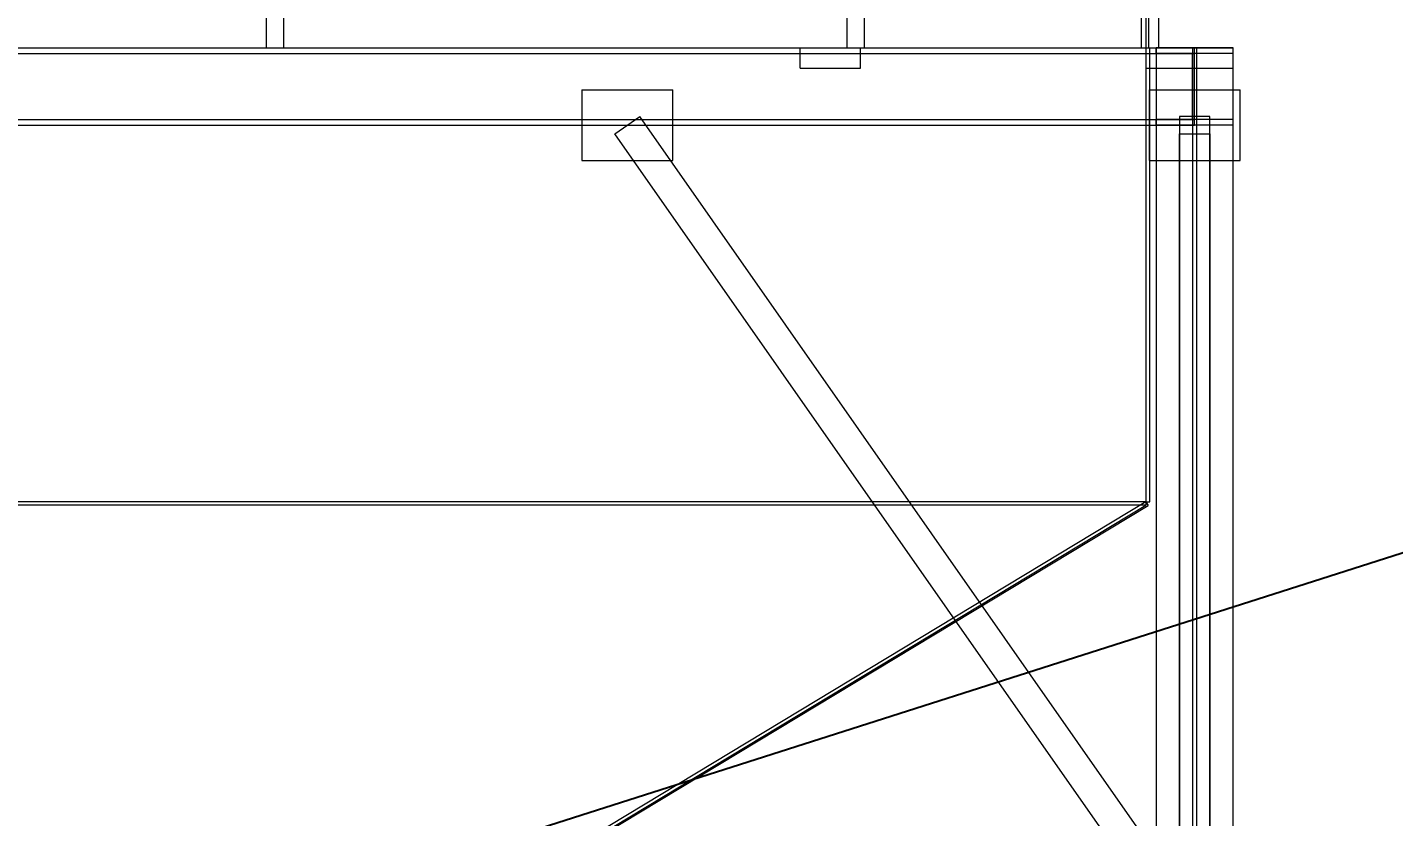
# Model space of a CAD drawing. Header units: millimetres. Extents: x -1970 to 34302, y -65268 to 6837.
# Drawn here: x 1584 to 4290, y 1776 to 3341 of the extents above; entities that cross this region are included whole.
import ezdxf

# ---------------------------------------------------------------- set-up
doc = ezdxf.new("R2010")
doc.units = ezdxf.units.MM
doc.layers.add('COTAS_P', color=1, linetype='Continuous', lineweight=0)
doc.layers.add('lateral_tolva', color=7, linetype='Continuous', lineweight=0)
doc.dimstyles.new('R19_100', dxfattribs={"dimtxt": 250, "dimasz": 150, "dimexe": 150, "dimexo": 80, "dimgap": 100, "dimtad": 1, "dimtih": 1, "dimtoh": 1, "dimdsep": 46, "dimcen": 0.09, "dimadec": 0, "dimazin": 0, "dimtfac": 1, "dimtdec": 4, "dimtofl": 0, "dimtmove": 0, "dimatfit": 3, "dimfxl": 1, "dimtolj": 1, "dimtzin": 0, "dimarcsym": 0})

# ---------------------------------------------------------------- blocks, each defined once
blk = doc.blocks.new('*D0')
at = {"layer": 'COTAS_P', "color": 0, "lineweight": -2, "transparency": 16777216}
for p, q in [((10965.3, 3566.3), (10670, 4490.2)), ((1814.1, 1503), (10572.8, 4301.7)), ((1920.8, 676.2), (1625.5, 1600.2))]:
    blk.add_line(p, q, dxfattribs=at)
at = {"layer": 'COTAS_P', "color": 0, "transparency": 16777216}
for points in [[(10565.2, 4325.5), (10580.4, 4277.9), (10715.7, 4347.4)], [(1806.5, 1526.8), (1821.7, 1479.1), (1671.2, 1457.3)]]:
    blk.add_solid(points, dxfattribs=at)
at = {"layer": 'Defpoints', "color": 0, "transparency": 16777216}
for p in [(10715.7, 4347.4), (10989.6, 3490.1), (1945.1, 600)]:
    blk.add_point(p, dxfattribs=at)

msp = doc.modelspace()

# ---------------------------------------------------------------- linework, layer by layer
at = {"layer": 'lateral_tolva'}
for p, q in [((3799.2, 4300), (3799.2, 3300)), ((3805.2, 3300), (3805.2, 4300)), ((2056.7, 4270), (2056.7, 3300)), ((2091.7, 3300), (2091.7, 4270)), ((3206.7, 4270), (3206.7, 3300)), ((3241.7, 3300), (3241.7, 4270)), ((3789.7, 4270), (3789.7, 3300)), ((3824.7, 3300), (3824.7, 4270)), ((252.7, 3300), (3895.7, 3300)), ((252.7, 3289), (3895.7, 3289)), ((349.2, 3300), (3799.2, 3300)), ((2056.7, 3300), (2091.7, 3300)), ((3114.2, 3300), (3234.2, 3300)), ((3114.2, 3260), (3114.2, 3300)), ((3206.7, 3300), (3241.7, 3300)), ((3234.2, 3260), (3234.2, 3300)), ((3789.7, 3300), (3824.7, 3300)), ((3799.2, 3300), (3799.2, 2400)), ((3799.2, 3300), (3807.2, 3300)), ((3799.2, 3300), (3805.2, 3300)), ((3799.2, 3300), (3972.2, 3300)), ((3799.2, 3300), (3799.2, 3260)), ((3807.2, 2400), (3807.2, 3300)), ((3972.2, 3300), (3819.2, 3300)), ((3819.2, 3300), (3819.2, 20)), ((3819.2, 3289), (3819.2, 3300)), ((3972.2, 3289), (3819.2, 3289)), ((3899.7, 3300), (3891.7, 3300)), ((3891.7, 3300), (3891.7, 20)), ((3899.7, 3289), (3891.7, 3289)), ((3891.7, 3158), (3891.7, 3289)), ((3895.7, 3289), (3895.7, 3300)), ((3895.7, 3158), (3895.7, 3289)), ((3899.7, 20), (3899.7, 3300)), ((3899.7, 3158), (3899.7, 3289)), ((3972.2, 20), (3972.2, 3300)), ((3972.2, 3289), (3972.2, 3300)), ((3972.2, 3260), (3972.2, 3300)), ((3114.2, 3260), (3234.2, 3260)), ((3799.2, 3260), (3972.2, 3260)), ((2682.2, 3217), (2862.2, 3217)), ((2682.2, 3217), (2682.2, 3077)), ((2862.2, 3077), (2862.2, 3217)), ((3805.7, 3217), (3985.7, 3217)), ((3805.7, 3217), (3805.7, 3077)), ((3985.7, 3077), (3985.7, 3217)), ((252.7, 3158), (3895.7, 3158)), ((252.7, 3147), (3895.7, 3147)), ((2747.616, 3129.806), (2796.784, 3164.194)), ((3843.784, 1667.194), (2796.784, 3164.194)), ((3972.2, 3158), (3819.2, 3158)), ((3819.2, 3147), (3819.2, 3158)), ((3972.2, 3147), (3819.2, 3147)), ((3925.7, 3164.194), (3865.7, 3164.194)), ((3865.7, 3164.194), (3865.7, 1667.194)), ((3865.7, 3164.194), (3865.7, 3129.806)), ((3899.7, 3158), (3891.7, 3158)), ((3895.7, 3147), (3895.7, 3158)), ((3925.7, 1667.194), (3925.7, 3164.194)), ((3925.7, 3129.806), (3925.7, 3164.194)), ((3972.2, 3147), (3972.2, 3158)), ((3794.616, 1632.806), (2747.616, 3129.806)), ((3865.7, 1632.806), (3865.7, 3129.806)), ((3865.7, 3129.806), (3925.7, 3129.806)), ((3925.7, 3129.806), (3925.7, 1632.806)), ((2682.2, 3077), (2862.2, 3077)), ((3805.7, 3077), (3985.7, 3077)), ((3799.2, 2400), (349.2, 2400)), ((3799.2, 2393.48), (349.2, 2393.48)), ((3799.2, 2400), (2474.2, 1600)), ((2474.2, 1593.48), (3799.2, 2393.48)), ((2478.335, 1593.151), (3803.335, 2393.151)), ((3799.2, 2400), (3807.2, 2400)), ((3799.2, 2400), (3803.335, 2393.151)), ((3799.2, 2400), (3799.2, 2393.48))]:
    msp.add_line(p, q, dxfattribs=at)

# ---------------------------------------------------------------- dimensions: what is measured, and where the dimension line sits
at = {"layer": 'COTAS_P'}
dim = msp.add_aligned_dim(p1=(1945.131, 600), p2=(10989.61, 3490.056), distance=900, text='<> P', dimstyle='R19_100', dxfattribs=at)
dim.commit()
dim.dimension.update_dxf_attribs({"geometry": '*D0', "text_midpoint": (6193.431, 2902.324)})

doc.saveas('drawing.dxf')
